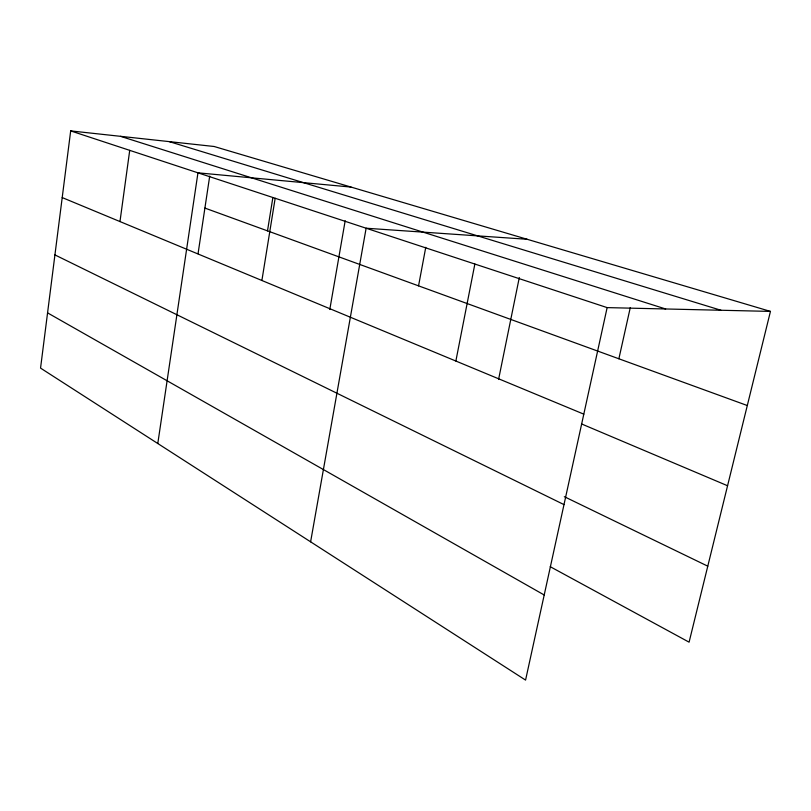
<?xml version="1.0" encoding="UTF-8"?>
<svg xmlns="http://www.w3.org/2000/svg" width="811" height="811" viewBox="0 0 811 811"><rect width="100%" height="100%" fill="white"/><g stroke="black" fill="none" stroke-linecap="round" stroke-linejoin="round"><path stroke-width="1.22" d="M770.45 311.404L214.165 146.497L70.679 130.906L40.55 368.103L525.569 680.094L607.135 307.612L770.45 311.404L689.086 642.17L550.223 566.686M119.977 221.565L129.719 150.359M157.79 443.516L197.955 172.834L351.021 187.067M198.046 253.731L209.714 176.058M267.498 230.871L272.871 197.539M261.892 280.494L275.172 198.269M329.793 309.488L345.182 220.724M310.613 541.819L366.126 228.226L527.099 239.265M418.547 285.857L425.765 247.304M455.863 361.037L474.861 264.041M498.562 379.487L519.314 277.504M618.874 358.786L630.289 307.562M169.246 141.621L720.979 310.258M120.525 136.329L665.649 308.971M70.679 130.906L607.135 307.612M204.909 208.082L747.296 405.53M62.214 197.58L583.798 414.157M581.507 423.92L727.568 485.748M564.314 496.687L707.78 566.179M54.925 254.907L563.99 504.614M47.565 312.874L544.201 594.99"/></g></svg>
